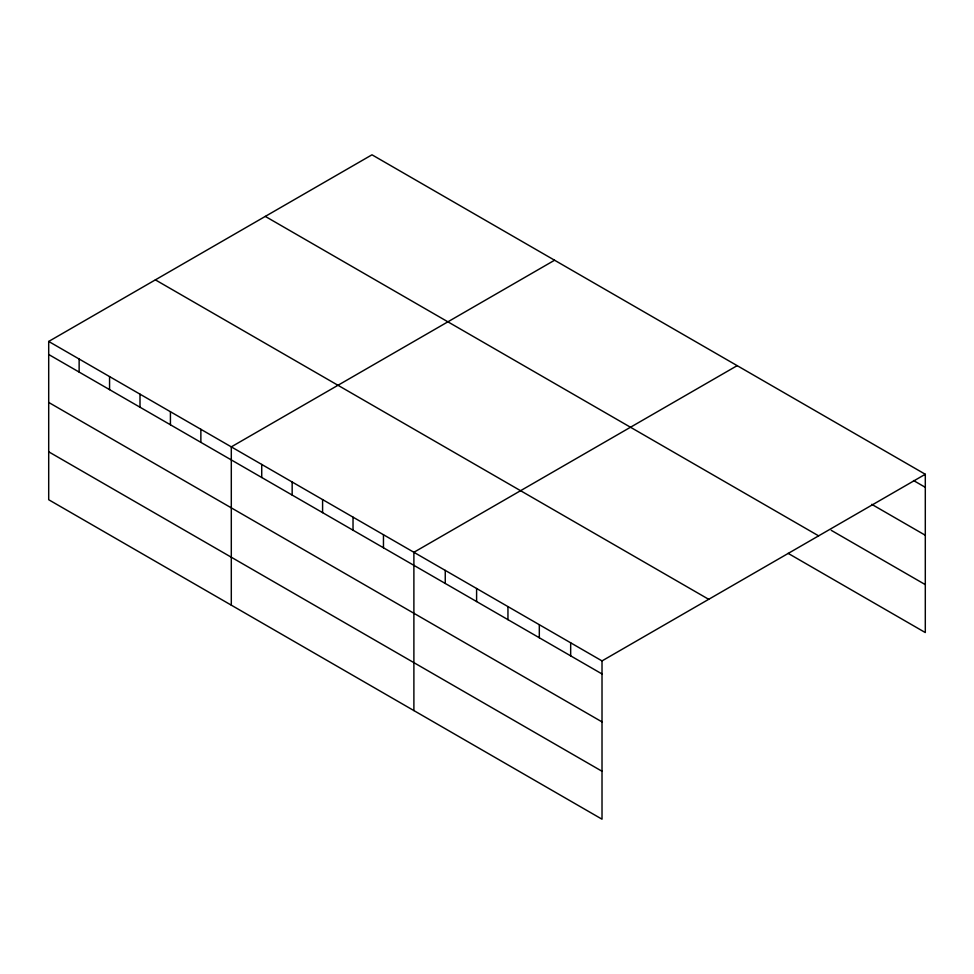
<?xml version="1.0" encoding="UTF-8"?>
<svg xmlns="http://www.w3.org/2000/svg" width="974" height="974" viewBox="0 0 974 974"><rect width="100%" height="100%" fill="white"/><g stroke="black" fill="none" stroke-linecap="round" stroke-linejoin="round"><path stroke-width="1.46" d="M48.7 341.448L602.017 660.908L602.017 819.195L48.7 499.735L48.7 341.448L371.983 154.805L925.3 474.265L925.3 632.552L788.124 553.354M554.571 260.228L231.301 446.871L231.301 605.158M737.172 365.652L413.889 552.295L413.889 710.57M602.017 660.908L925.3 474.265M913.539 480.535L925.3 487.317M871.73 504.325L925.3 535.25M831.236 530.319L925.3 584.619M265.293 216.398L818.623 535.858M155.377 279.867L708.707 599.314M48.7 354.499L602.017 673.959M48.7 402.432L602.017 721.892M48.7 451.802L602.017 771.262M570.667 642.803L570.667 655.855M539.316 624.711L539.316 637.763M507.953 606.607L507.953 619.659M476.603 588.503L476.603 601.555M445.252 570.399L445.252 583.45M383.464 534.726L383.464 547.778M353.026 517.157L353.026 530.209M322.589 499.589L322.589 512.641M292.163 482.02L292.163 495.072M261.726 464.44L261.726 477.491M200.863 429.303L200.863 442.354M170.426 411.734L170.426 424.786M140 394.166L140 407.217M109.563 376.597L109.563 389.649M79.138 359.029L79.138 372.08"/></g></svg>
